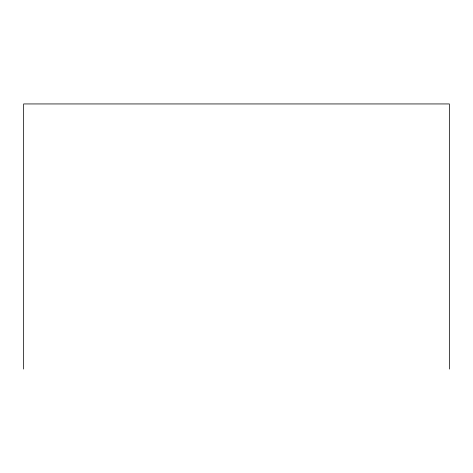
<?xml version="1.0" encoding="UTF-8"?>
<svg xmlns="http://www.w3.org/2000/svg" width="473" height="473" viewBox="0 0 473 473"><rect width="100%" height="100%" fill="white"/><g stroke="black" fill="none" stroke-linecap="round" stroke-linejoin="round"><path stroke-width="0.71" d="M449.35 369.058L449.35 103.942L23.65 103.942L23.65 369.058"/></g></svg>
